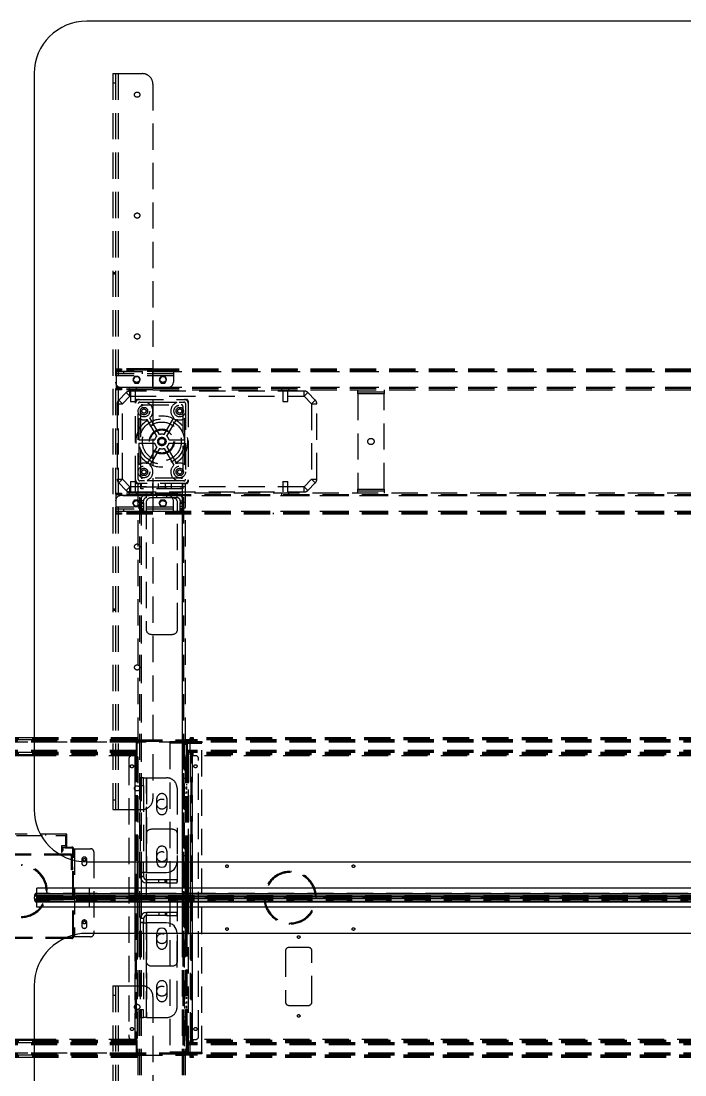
# Model space of a CAD drawing. Header units: millimetres. Extents: x -429 to 10261, y -321 to 5396.
# Drawn here: x 3637 to 4269, y 681 to 1683 of the extents above; entities that cross this region are included whole.
import ezdxf

# ---------------------------------------------------------------- set-up
doc = ezdxf.new("R2010")
doc.units = ezdxf.units.MM
doc.header["$LTSCALE"] = 100
doc.linetypes.add('HIDDEN', pattern=[0.375, 0.25, -0.125])

msp = doc.modelspace()

# ---------------------------------------------------------------- linework, layer by layer
at = {"color": 7, "linetype": 'Continuous', "lineweight": -3}
for p, q in [((5400, 1683.4), (3700, 1683.4)), ((3650, 1633.4), (3650, 933.4)), ((3650, 1001.4), (3625, 1001.4)), ((3650, 999.4), (3625, 999.4)), ((3650, 987.4), (3625, 987.4)), ((3650, 985.4), (3625, 985.4)), ((3650, 984.4), (3625, 984.4)), ((3700, 883.4), (5400, 883.4)), ((3746, 858.4), (3746, 883.4)), ((3748, 883.4), (3748, 858.4)), ((3749, 858.4), (3749, 883.4)), ((3751, 883.4), (3751, 883.2)), ((3754, 883.2), (3751, 883.2)), ((3751, 883.2), (3751, 873.2)), ((3754, 883.4), (3754, 883.2)), ((3754, 873.2), (3754, 883.2)), ((3757, 883.4), (3757, 873.4)), ((3766.75, 883.15), (3766.75, 883.4)), ((3776.25, 883.4), (3776.25, 883.15)), ((3791, 858.4), (3791, 883.4)), ((3794, 858.4), (3794, 883.4)), ((3794.5, 858.4), (3794.5, 883.4)), ((3795.7, 858.4), (3795.7, 883.4)), ((3796.9, 858.4), (3796.9, 883.4)), ((3798.5, 883.4), (3798.5, 858.4)), ((3800.5, 883.4), (3800.5, 858.4)), ((3751, 873.2), (3754, 873.2)), ((3751, 873.2), (3751, 869.4)), ((3757, 873.4), (3754, 873.4)), ((3754, 873.2), (3754, 869.4)), ((3757, 873.4), (3776, 873.4)), ((3754, 869.4), (3751, 869.4)), ((3752, 858.4), (3752, 866.09)), ((3757, 866.4), (3757, 863.4)), ((3776, 866.4), (3757, 866.4)), ((3776, 863.4), (3757, 863.4)), ((3776, 866.4), (3776, 863.4)), ((3786, 866.4), (3776, 866.4)), ((3776, 863.4), (3786, 863.4)), ((3786, 863.4), (3786, 866.4)), ((3651.07, 853.17), (3702.5, 853.17)), ((3651.5, 853.4), (3702.5, 853.4)), ((3702.5, 858.4), (3652.5, 858.4)), ((3652.5, 853.4), (3652.5, 858.4)), ((5397.5, 858.4), (3702.5, 858.4)), ((3702.5, 853.4), (3702.5, 858.4)), ((3702.5, 853.4), (3702.5, 853.17)), ((3702.5, 853.4), (4550, 853.4)), ((3702.5, 853.17), (3702.5, 845.64)), ((3702.5, 853.17), (4550, 853.17)), ((3651.07, 845.64), (3702.5, 845.64)), ((3651.5, 845.4), (3702.5, 845.4)), ((3652.5, 840.4), (3652.5, 845.4)), ((3702.5, 845.64), (4550, 845.64)), ((3702.5, 845.64), (3702.5, 845.4)), ((3702.5, 845.4), (4550, 845.4)), ((3702.5, 840.4), (3702.5, 845.4)), ((3702.5, 840.4), (3652.5, 840.4)), ((5397.5, 840.4), (3702.5, 840.4)), ((3746, 815.4), (3746, 840.4)), ((3748, 840.4), (3748, 815.4)), ((3749, 815.4), (3749, 840.4)), ((3752, 832.72), (3752, 840.4)), ((3757, 832.4), (3757, 835.4)), ((3776, 835.4), (3757, 835.4)), ((3776, 832.4), (3757, 832.4)), ((3776, 835.4), (3776, 832.4)), ((3786, 835.4), (3776, 835.4)), ((3776, 832.4), (3786, 832.4)), ((3786, 832.4), (3786, 835.4)), ((3791, 815.4), (3791, 840.4)), ((3794, 815.4), (3794, 840.4)), ((3794.5, 815.4), (3794.5, 840.4)), ((3795.7, 815.4), (3795.7, 840.4)), ((3796.9, 815.4), (3796.9, 840.4)), ((3798.5, 840.4), (3798.5, 815.4)), ((3800.5, 840.4), (3800.5, 815.4)), ((3754, 829.4), (3751, 829.4)), ((3751, 829.4), (3751, 825.6)), ((3754, 825.6), (3751, 825.6)), ((3751, 825.6), (3751, 815.61)), ((3754, 829.4), (3754, 825.6)), ((3754, 815.61), (3754, 825.6)), ((3754, 825.4), (3757, 825.4)), ((3776, 825.4), (3757, 825.4)), ((3757, 825.4), (3757, 815.4)), ((5400, 815.4), (3700, 815.4)), ((3751, 815.61), (3754, 815.61)), ((3751, 815.61), (3751, 815.4)), ((3754, 815.61), (3754, 815.4)), ((3766.75, 815.4), (3766.75, 815.65)), ((3776.25, 815.65), (3776.25, 815.4)), ((3650, 765.4), (3650, 65.4)), ((3650, 714.4), (3625, 714.4)), ((3650, 713.4), (3625, 713.4)), ((3650, 711.4), (3625, 711.4)), ((3650, 699.4), (3625, 699.4)), ((3650, 697.4), (3625, 697.4))]:
    msp.add_line(p, q, dxfattribs=at)
at = {"color": 7, "linetype": 'HIDDEN', "lineweight": -3}
for p, q in [((3725, 1633.4), (3725, 933.4)), ((3725, 1633.4), (3730, 1633.4)), ((3725, 1624.55), (3727.5, 1624.55)), ((3727.5, 1633.4), (3727.5, 933.4)), ((3730, 1633.4), (3730, 933.4)), ((3730, 1633.4), (3753, 1633.4)), ((3730, 1633.4), (3730, 933.4)), ((3763, 1623.4), (3763, 943.4)), ((3727.5, 1443.98), (3725, 1443.98)), ((3725, 1442.83), (3727.5, 1442.83)), ((3782.5, 1349.9), (3727.5, 1349.9)), ((3782.5, 1347.9), (3727.5, 1347.9)), ((3782.5, 1345.9), (3727.5, 1345.9)), ((3782.5, 1345.9), (3727.5, 1345.9)), ((3782.5, 1345.9), (3727.5, 1345.9)), ((3782.5, 1345.9), (3727.5, 1345.9)), ((3728, 1351.15), (3728, 1352.65)), ((3728, 1352.65), (3733, 1352.65)), ((3733, 1351.15), (3728, 1351.15)), ((3728, 1351.15), (3728, 1350.15)), ((3728, 1350.15), (5372, 1350.15)), ((3728, 1350.15), (5372, 1350.15)), ((3728, 1350.15), (3728, 1335.15)), ((3732.5, 1352.65), (3732.5, 1351.15)), ((3733, 1352.65), (3733, 1351.15)), ((3763, 1352.65), (3733, 1352.65)), ((3763, 1351.15), (3733, 1351.15)), ((3735, 1349.9), (3735, 1347.9)), ((3745.77, 1344.9), (3744.03, 1341.9)), ((3749.23, 1344.9), (3745.77, 1344.9)), ((3750.96, 1341.9), (3749.23, 1344.9)), ((3753, 1347.9), (3753, 1349.9)), ((3755.5, 1351.15), (3755.5, 1352.65)), ((3763, 1352.65), (5337, 1352.65)), ((3763, 1351.15), (5337, 1351.15)), ((3763, 1350.15), (5337, 1350.15)), ((3763, 1335.15), (3763, 1350.15)), ((3763, 1350.15), (5337, 1350.15)), ((3770.77, 1344.9), (3769.03, 1341.9)), ((3774.23, 1344.9), (3770.77, 1344.9)), ((3775.96, 1341.9), (3774.23, 1344.9)), ((3782.5, 1349.9), (3782.5, 1345.9)), ((3782.5, 1345.9), (3782.5, 1339.9)), ((3877.5, 1352.65), (3877.5, 1351.15)), ((3900.5, 1351.15), (3900.5, 1352.65)), ((3728, 1335.15), (5372, 1335.15)), ((3728, 1335.15), (5372, 1335.15)), ((3728, 1335.15), (3728, 1334.15)), ((3728, 1332.65), (3728, 1334.15)), ((3728, 1334.15), (3733, 1334.15)), ((3777.5, 1334.9), (3732.5, 1334.9)), ((3733, 1334.15), (3733, 1332.65)), ((3763, 1334.15), (3733, 1334.15)), ((3740.5, 1334.15), (3740.5, 1332.65)), ((3744.03, 1341.9), (3745.77, 1338.9)), ((3745.77, 1338.9), (3749.23, 1338.9)), ((3747.5, 1332.65), (3747.5, 1334.15)), ((3749.23, 1338.9), (3750.96, 1341.9)), ((3763, 1335.15), (5337, 1335.15)), ((3763, 1335.15), (5337, 1335.15)), ((3763, 1334.15), (5337, 1334.15)), ((3769.03, 1341.9), (3770.77, 1338.9)), ((3770.77, 1338.9), (3774.23, 1338.9)), ((3774.23, 1338.9), (3775.96, 1341.9)), ((3885.5, 1334.15), (3885.5, 1332.65)), ((3892.5, 1332.65), (3892.5, 1334.15)), ((3733, 1332.65), (3728, 1332.65)), ((3737.53, 1329.94), (3730.46, 1322.87)), ((3763, 1332.65), (3733, 1332.65)), ((3734, 1319.33), (3741.07, 1326.4)), ((3741.07, 1326.4), (3737.53, 1329.94)), ((3906.93, 1331.4), (3741.07, 1331.4)), ((3741.07, 1326.4), (3741.07, 1331.4)), ((3741.07, 1326.4), (3906.93, 1326.4)), ((3741.6, 1331.4), (3741.6, 1321.4)), ((3746.4, 1321.4), (3746.4, 1331.4)), ((3763, 1332.65), (4690, 1332.65)), ((3886.6, 1331.4), (3886.6, 1321.4)), ((3891.4, 1321.4), (3891.4, 1331.4)), ((3906.93, 1326.4), (3906.93, 1331.4)), ((3906.93, 1326.4), (3910.46, 1329.94)), ((3906.93, 1326.4), (3914, 1319.33)), ((3917.53, 1322.87), (3910.46, 1329.94)), ((3958, 1328.65), (3958, 1332.65)), ((3958, 1330.65), (3983, 1330.65)), ((3983, 1328.65), (3958, 1328.65)), ((3958, 1328.65), (3958, 1238.15)), ((3983, 1328.65), (3958, 1328.65)), ((3983, 1332.65), (3983, 1328.65)), ((3983, 1238.15), (3983, 1328.65)), ((3729, 1319.33), (3729, 1247.47)), ((3729, 1319.33), (3734, 1319.33)), ((3734, 1319.33), (3730.46, 1322.87)), ((3734, 1247.47), (3734, 1319.33)), ((3741.6, 1321.4), (3746.4, 1321.4)), ((3746.5, 1244.9), (3746.5, 1321.9)), ((3748, 1323.4), (3795, 1323.4)), ((3749, 1247.4), (3749, 1319.4)), ((3750.5, 1320.9), (3792.5, 1320.9)), ((3751.5, 1249.9), (3751.5, 1316.9)), ((3753, 1318.4), (3790, 1318.4)), ((3785.63, 1320.4), (3757.37, 1320.4)), ((3791.5, 1316.9), (3791.5, 1249.9)), ((3794, 1319.4), (3794, 1247.4)), ((3796.5, 1321.9), (3796.5, 1244.9)), ((3886.6, 1321.4), (3891.4, 1321.4)), ((3914, 1319.33), (3917.53, 1322.87)), ((3914, 1319.33), (3919, 1319.33)), ((3914, 1319.33), (3914, 1247.47)), ((3919, 1247.47), (3919, 1319.33)), ((3749.5, 1305.53), (3749.5, 1284.9)), ((3766.75, 1288.54), (3757.44, 1304.43)), ((3769.34, 1290.06), (3760.02, 1305.94)), ((3773.66, 1290.06), (3782.97, 1305.94)), ((3776.25, 1288.54), (3785.56, 1304.43)), ((3793.5, 1284.9), (3793.5, 1305.53)), ((3749.5, 1284.9), (3764.66, 1284.9)), ((3778.34, 1284.9), (3793.5, 1284.9)), ((3749.5, 1281.9), (3764.66, 1281.9)), ((3749.5, 1281.9), (3749.5, 1261.28)), ((3766.75, 1278.26), (3757.44, 1262.38)), ((3769.34, 1276.75), (3760.02, 1260.86)), ((3771.5, 1280.4), (3771.5, 1279.86)), ((3773.66, 1276.75), (3782.97, 1260.86)), ((3776.25, 1278.26), (3785.56, 1262.38)), ((3778.34, 1281.9), (3793.5, 1281.9)), ((3793.5, 1261.28), (3793.5, 1281.9)), ((3729, 1247.47), (3734, 1247.47)), ((3730.46, 1243.94), (3734, 1247.47)), ((3730.46, 1243.94), (3737.53, 1236.87)), ((3741.07, 1240.4), (3734, 1247.47)), ((3741.6, 1245.4), (3746.4, 1245.4)), ((3741.6, 1245.4), (3741.6, 1235.4)), ((3746.4, 1235.4), (3746.4, 1245.4)), ((3795, 1243.4), (3748, 1243.4)), ((3749, 883.4), (3749, 1243.4)), ((3792.5, 1245.9), (3750.5, 1245.9)), ((3750.6, 455.4), (3750.6, 1243.4)), ((3751.5, 1240.4), (3751.5, 1243.4)), ((3752, 455.4), (3752, 1243.4)), ((3752, 455.4), (3752, 1243.4)), ((3752, 455.4), (3752, 1243.4)), ((3752, 866.09), (3752, 1243.4)), ((3790, 1248.4), (3753, 1248.4)), ((3757.37, 1246.4), (3785.63, 1246.4)), ((3762.5, 1243.4), (3762.5, 1238.4)), ((3768.1, 1243.4), (3768.1, 1238.4)), ((3774.9, 1238.4), (3774.9, 1243.4)), ((3780.5, 1243.4), (3780.5, 1238.4)), ((3791, 455.4), (3791, 1243.4)), ((3791, 455.4), (3791, 1243.4)), ((3791, 455.4), (3791, 1243.4)), ((3791, 883.4), (3791, 1243.4)), ((3791.5, 1240.4), (3791.5, 1243.4)), ((3792.4, 455.4), (3792.4, 1243.4)), ((3794, 883.4), (3794, 1243.4)), ((3886.6, 1245.4), (3891.4, 1245.4)), ((3886.6, 1245.4), (3886.6, 1235.4)), ((3891.4, 1235.4), (3891.4, 1245.4)), ((3914, 1247.47), (3906.93, 1240.4)), ((3910.46, 1236.87), (3917.53, 1243.94)), ((3914, 1247.47), (3919, 1247.47)), ((3917.53, 1243.94), (3914, 1247.47)), ((3728, 1232.65), (3728, 1234.15)), ((3728, 1234.15), (3733, 1234.15)), ((3733, 1234.15), (3733, 1232.65)), ((3763, 1234.15), (3733, 1234.15)), ((3737.53, 1236.87), (3741.07, 1240.4)), ((3740.5, 1234.15), (3740.5, 1232.65)), ((3906.93, 1240.4), (3741.07, 1240.4)), ((3741.07, 1235.4), (3741.07, 1240.4)), ((3741.07, 1235.4), (3906.93, 1235.4)), ((3747.5, 1232.65), (3747.5, 1234.15)), ((3751.5, 1240.4), (3791.5, 1240.4)), ((3751.5, 1238.4), (3751.5, 1240.4)), ((3791.5, 1238.4), (3751.5, 1238.4)), ((4690, 1234.15), (3763, 1234.15)), ((3791.5, 1240.4), (3791.5, 1238.4)), ((3885.5, 1234.15), (3885.5, 1232.65)), ((3892.5, 1232.65), (3892.5, 1234.15)), ((3910.46, 1236.87), (3906.93, 1240.4)), ((3906.93, 1235.4), (3906.93, 1240.4)), ((3958, 1238.15), (3983, 1238.15)), ((3958, 1234.15), (3958, 1238.15)), ((3958, 1238.15), (3983, 1238.15)), ((3983, 1236.15), (3958, 1236.15)), ((3983, 1238.15), (3983, 1234.15)), ((3733, 1232.65), (3728, 1232.65)), ((3728, 1231.65), (3728, 1232.65)), ((5372, 1231.65), (3728, 1231.65)), ((5372, 1231.65), (3728, 1231.65)), ((3728, 1216.65), (3728, 1231.65)), ((3777.5, 1231.9), (3732.5, 1231.9)), ((3763, 1232.65), (3733, 1232.65)), ((3744.03, 1224.9), (3745.77, 1227.9)), ((3745.77, 1221.9), (3744.03, 1224.9)), ((3745.77, 1227.9), (3749.23, 1227.9)), ((3750.6, 1225.4), (3749, 1225.4)), ((3749.23, 1227.9), (3750.96, 1224.9)), ((3750.96, 1224.9), (3749.23, 1221.9)), ((3754, 1226.9), (3751, 1226.9)), ((3751, 1224.97), (3751, 1226.9)), ((3754, 1226.9), (3751, 1226.9)), ((3751, 1224.97), (3754, 1224.97)), ((3751, 1221.44), (3751, 1224.97)), ((3754, 1224.97), (3751, 1224.97)), ((3754, 1224.15), (3751, 1224.15)), ((3754, 1224.97), (3754, 1226.9)), ((3754, 1224.97), (3754, 1221.44)), ((3756.5, 1224.9), (3756.5, 1104.9)), ((3757, 1229.9), (3757, 1232.9)), ((3786, 1232.9), (3757, 1232.9)), ((3757, 1229.9), (3757, 1232.9)), ((3786, 1229.9), (3757, 1229.9)), ((5337, 1232.65), (3763, 1232.65)), ((5337, 1231.65), (3763, 1231.65)), ((3763, 1231.65), (3763, 1216.65)), ((5337, 1231.65), (3763, 1231.65)), ((3766.75, 1229.9), (3766.75, 1232.9)), ((3769.03, 1224.9), (3770.77, 1227.9)), ((3770.77, 1221.9), (3769.03, 1224.9)), ((3770.77, 1227.9), (3774.23, 1227.9)), ((3774.23, 1227.9), (3775.96, 1224.9)), ((3775.96, 1224.9), (3774.23, 1221.9)), ((3776.25, 1229.9), (3776.25, 1232.9)), ((3782.5, 1220.9), (3782.5, 1226.9)), ((3786, 1229.9), (3786, 1232.9)), ((3786, 1229.9), (3786, 1232.9)), ((3786.5, 1104.9), (3786.5, 1224.9)), ((3789, 1226.9), (3792, 1226.9)), ((3789, 1226.9), (3789, 1224.97)), ((3789, 1226.9), (3792, 1226.9)), ((3789, 1224.97), (3792, 1224.97)), ((3789, 1221.44), (3789, 1224.97)), ((3792, 1224.97), (3789, 1224.97)), ((3792, 1224.15), (3789, 1224.15)), ((3792, 1226.9), (3792, 1224.97)), ((3792, 1224.97), (3792, 1221.44)), ((3794, 1225.4), (3792.4, 1225.4)), ((3782.5, 1220.9), (3727.5, 1220.9)), ((3782.5, 1220.9), (3727.5, 1220.9)), ((3782.5, 1220.9), (3727.5, 1220.9)), ((3782.5, 1220.9), (3727.5, 1220.9)), ((3782.5, 1218.9), (3727.5, 1218.9)), ((3782.5, 1216.9), (3727.5, 1216.9)), ((5372, 1216.65), (3728, 1216.65)), ((5372, 1216.65), (3728, 1216.65)), ((3728, 1215.65), (3728, 1216.65)), ((3728, 1214.15), (3728, 1215.65)), ((3728, 1215.65), (3733, 1215.65)), ((3733, 1214.15), (3728, 1214.15)), ((3732.5, 1215.65), (3732.5, 1214.15)), ((3733, 1215.65), (3733, 1214.15)), ((3763, 1215.65), (3733, 1215.65)), ((3763, 1214.15), (3733, 1214.15)), ((3735, 1218.9), (3735, 1216.9)), ((3749.23, 1221.9), (3745.77, 1221.9)), ((3749, 1220.4), (3750.6, 1220.4)), ((3751, 1221.65), (3754, 1221.65)), ((3754, 1221.44), (3751, 1221.44)), ((3751, 1219.37), (3751, 1221.44)), ((3751, 1221.44), (3754, 1221.44)), ((3751, 1219.37), (3754, 1219.37)), ((3751, 1217.9), (3751, 1219.37)), ((3754, 1219.37), (3751, 1219.37)), ((3754, 1217.9), (3751, 1217.9)), ((3753, 1216.9), (3753, 1218.9)), ((3754, 1221.44), (3754, 1219.37)), ((3754, 1219.37), (3754, 1217.9)), ((3755.5, 1214.15), (3755.5, 1215.65)), ((5337, 1216.65), (3763, 1216.65)), ((5337, 1216.65), (3763, 1216.65)), ((5337, 1215.65), (3763, 1215.65)), ((5337, 1214.15), (3763, 1214.15)), ((3774.23, 1221.9), (3770.77, 1221.9)), ((3782.5, 1216.9), (3782.5, 1220.9)), ((3789, 1221.65), (3792, 1221.65)), ((3792, 1221.44), (3789, 1221.44)), ((3789, 1219.37), (3789, 1221.44)), ((3789, 1221.44), (3792, 1221.44)), ((3789, 1219.37), (3792, 1219.37)), ((3789, 1217.9), (3789, 1219.37)), ((3792, 1219.37), (3789, 1219.37)), ((3792, 1217.9), (3789, 1217.9)), ((3792, 1221.44), (3792, 1219.37)), ((3792, 1219.37), (3792, 1217.9)), ((3792.4, 1220.4), (3794, 1220.4)), ((3877.5, 1215.65), (3877.5, 1214.15)), ((3900.5, 1214.15), (3900.5, 1215.65)), ((3727.5, 1123.98), (3725, 1123.98)), ((3725, 1122.83), (3727.5, 1122.83)), ((3761.5, 1099.9), (3781.5, 1099.9)), ((3794, 997.4), (3481, 997.4)), ((3794, 997.4), (3481, 997.4)), ((3748, 1000.4), (3527, 1000.4)), ((3748, 999.4), (3527, 999.4)), ((3747, 999.4), (3528, 999.4)), ((3747, 998.4), (3528, 998.4)), ((3747, 997.4), (3528, 997.4)), ((3747, 997.4), (3528, 997.4)), ((3748, 1001.4), (3650, 1001.4)), ((3748, 999.4), (3650, 999.4)), ((3745, 1001.4), (3745, 1000.4)), ((3747, 997.4), (3747, 999.4)), ((3747, 999.4), (3794, 999.4)), ((3747, 998.4), (3794, 998.4)), ((3747, 997.4), (3747, 989.4)), ((3748, 999.4), (3748, 1001.4)), ((3748, 987.4), (3748, 999.4)), ((3779, 996.7), (3779, 997.9)), ((3779, 997.9), (3784, 997.9)), ((3784, 996.7), (3779, 996.7)), ((3779, 996.53), (3779, 702.28)), ((3791.6, 996.53), (3779, 996.53)), ((3784, 997.9), (3784, 996.7)), ((3791.6, 997.9), (3784, 997.9)), ((3791.6, 996.7), (3784, 996.7)), ((3791.6, 996.7), (3791.6, 997.9)), ((3791.6, 997.9), (3791.6, 996.7)), ((3791.6, 996.53), (3791.6, 702.28)), ((3791.6, 996.53), (3791.6, 702.28)), ((3792.8, 995.5), (3794, 995.5)), ((3792.8, 995.5), (3792.8, 703.3)), ((3792.8, 995.5), (3794, 995.5)), ((5305.5, 999.4), (3794.5, 999.4)), ((3794.5, 999.4), (3794.5, 997.4)), ((5305.5, 998.4), (3794.5, 998.4)), ((5305.5, 997.4), (3794.5, 997.4)), ((3794.5, 997.4), (3794.5, 989.4)), ((5305.5, 997.4), (3794.5, 997.4)), ((5305.5, 997.4), (3794.5, 997.4)), ((5305.5, 997.4), (3794.5, 997.4)), ((3795.7, 995.5), (3794.5, 995.5)), ((3795.7, 995.5), (3794.5, 995.5)), ((3795.7, 995.5), (3795.7, 985.4)), ((3796.9, 997.9), (3796.9, 996.7)), ((3804.5, 997.9), (3796.9, 997.9)), ((3796.9, 997.9), (3796.9, 996.7)), ((3796.9, 996.7), (3804.5, 996.7)), ((3796.9, 702.28), (3796.9, 996.53)), ((3796.9, 996.53), (3809.5, 996.53)), ((3796.9, 883.4), (3796.9, 996.53)), ((5301.5, 1001.4), (3798.5, 1001.4)), ((3798.5, 999.4), (3798.5, 1001.4)), ((5301.5, 1000.4), (3798.5, 1000.4)), ((5301.5, 999.4), (3798.5, 999.4)), ((3798.5, 987.4), (3798.5, 999.4)), ((5301.5, 999.4), (3798.5, 999.4)), ((3801.5, 1000.4), (3801.5, 1001.4)), ((3804.5, 996.7), (3804.5, 997.9)), ((3804.5, 997.9), (3809.5, 997.9)), ((3809.5, 996.7), (3804.5, 996.7)), ((3809.5, 997.9), (3809.5, 996.7)), ((3809.5, 702.28), (3809.5, 996.53)), ((3748, 987.4), (3527, 987.4)), ((3748, 986.4), (3527, 986.4)), ((3747, 989.4), (3528, 989.4)), ((3747, 989.4), (3528, 989.4)), ((3747, 988.4), (3528, 988.4)), ((3747, 987.4), (3528, 987.4)), ((3746, 984.4), (3529, 984.4)), ((3748, 987.4), (3650, 987.4)), ((3748, 985.4), (3650, 985.4)), ((3746, 984.4), (3650, 984.4)), ((3742, 988.4), (3742, 987.4)), ((3746, 984.4), (3743, 984.4)), ((3746, 986.4), (3746, 985.4)), ((3746, 984.4), (3746, 985.4)), ((3746, 984.4), (3748, 984.4)), ((3746, 714.4), (3746, 984.4)), ((3746, 984.4), (3746, 714.4)), ((3746, 984.4), (3746, 714.4)), ((3746, 883.4), (3746, 984.4)), ((3747, 987.4), (3747, 989.4)), ((3747, 984.4), (3747, 714.4)), ((3748, 985.4), (3748, 987.4)), ((3748, 984.4), (3748, 883.4)), ((5305.5, 989.4), (3794.5, 989.4)), ((3794.5, 989.4), (3794.5, 987.4)), ((5305.5, 989.4), (3794.5, 989.4)), ((5305.5, 988.4), (3794.5, 988.4)), ((3794.5, 987.4), (3794.5, 985.4)), ((5305.5, 987.4), (3794.5, 987.4)), ((3794.5, 985.4), (3795.7, 985.4)), ((3794.5, 980.4), (3794.5, 985.4)), ((3795.7, 985.4), (3795.7, 980.4)), ((3797.5, 987.4), (3797.5, 988.4)), ((5301.5, 987.4), (3798.5, 987.4)), ((3798.5, 985.4), (3798.5, 987.4)), ((5301.5, 987.4), (3798.5, 987.4)), ((5301.5, 986.4), (3798.5, 986.4)), ((5301.5, 985.4), (3798.5, 985.4)), ((3798.5, 984.4), (3798.5, 883.4)), ((3798.5, 984.4), (3800.5, 984.4)), ((3799.5, 714.4), (3799.5, 984.4)), ((3800.5, 985.4), (3800.5, 986.4)), ((3800.5, 985.4), (3800.5, 984.4)), ((5299.5, 984.4), (3800.5, 984.4)), ((5299.5, 984.4), (3800.5, 984.4)), ((3800.5, 984.4), (3800.5, 714.4)), ((3800.5, 984.4), (3800.5, 714.4)), ((3800.5, 714.4), (3800.5, 984.4)), ((3803.5, 984.4), (3800.5, 984.4)), ((3800.5, 984.4), (3800.5, 883.4)), ((3740, 981.4), (3740, 717.4)), ((3795.7, 980.4), (3794.5, 980.4)), ((3794.5, 883.4), (3794.5, 980.4)), ((3795.7, 883.4), (3795.7, 980.4)), ((3806.5, 717.4), (3806.5, 981.4)), ((3754, 963.4), (3751, 963.4)), ((3751, 963.4), (3751, 956.11)), ((3754, 956.11), (3754, 963.4)), ((3754, 963.4), (3757, 963.4)), ((3757, 873.4), (3757, 963.4)), ((3757, 963.4), (3776, 963.4)), ((3757, 963.4), (3757, 883.4)), ((3794, 962.7), (3792.4, 962.7)), ((3795.7, 962.9), (3794.5, 962.9)), ((3751, 956.11), (3754, 956.11)), ((3751, 956.11), (3751, 883.4)), ((3754, 956.11), (3754, 883.4)), ((3786, 953.4), (3786, 883.4)), ((3792.4, 953.1), (3794, 953.1)), ((3794, 954.15), (3792.8, 954.15)), ((3794, 953.15), (3792.8, 953.15)), ((3795.7, 959.15), (3794.5, 959.15)), ((3795.7, 959.15), (3794.5, 959.15)), ((3795.7, 956.65), (3794.5, 956.65)), ((3795.7, 956.65), (3794.5, 956.65)), ((3795.7, 954.4), (3794.5, 954.4)), ((3795.7, 953.4), (3794.5, 953.4)), ((3794.5, 952.9), (3795.7, 952.9)), ((3766.75, 933.15), (3766.75, 943.65)), ((3776.25, 943.65), (3776.25, 933.15)), ((3792.8, 949.9), (3794, 949.9)), ((3792.8, 948.9), (3794, 948.9)), ((3792.8, 945.65), (3794, 945.65)), ((3792.8, 944.66), (3794, 944.66)), ((3795.7, 949.9), (3794.5, 949.9)), ((3795.7, 948.9), (3794.5, 948.9)), ((3794.5, 945.4), (3795.7, 945.4)), ((3794.5, 944.41), (3795.7, 944.41)), ((3727.5, 942.25), (3725, 942.25)), ((3725, 933.4), (3730, 933.4)), ((3730, 933.4), (3753, 933.4)), ((3781.5, 914.4), (3761.5, 914.4)), ((3680.7, 909.85), (3594.3, 909.85)), ((3595.5, 908.65), (3679.5, 908.65)), ((3661, 908.65), (3661, 909.85)), ((3679.8, 908.35), (3679.8, 899.05)), ((3681, 898.55), (3681, 909.55)), ((3756.5, 909.4), (3756.5, 789.4)), ((3786.5, 789.4), (3786.5, 909.4)), ((3679.5, 898.75), (3675.9, 898.75)), ((3675.9, 898.75), (3675.9, 892.75)), ((3676.27, 892.65), (3677.1, 894.08)), ((3676.5, 896.75), (3676.5, 897.55)), ((3676.5, 897.55), (3677.4, 897.55)), ((3679.5, 896.75), (3676.5, 896.75)), ((3677.1, 895.91), (3677.1, 897.25)), ((3677.1, 894.08), (3677.51, 894.72)), ((3677.4, 897.55), (3680, 897.55)), ((3679.5, 897.55), (3679.5, 896.75)), ((3679.5, 897.55), (3685.9, 897.55)), ((3679.5, 896.75), (3679.5, 897.55)), ((3679.5, 896.75), (3685.9, 896.75)), ((3685.9, 896.75), (3685.9, 897.55)), ((3686.7, 812.15), (3686.7, 895.95)), ((3686.7, 895.95), (3688.3, 895.95)), ((3687.5, 812.15), (3687.5, 895.95)), ((3688.3, 895.95), (3688.3, 812.15)), ((3688.3, 895.95), (3703.7, 895.95)), ((3688.3, 895.95), (3688.3, 812.15)), ((3706.7, 892.95), (3706.7, 815.15)), ((3766.75, 883.4), (3766.75, 893.65)), ((3776.25, 893.65), (3776.25, 883.4)), ((3792.8, 899.4), (3794, 899.4)), ((3792.8, 898.4), (3794, 898.4)), ((3795.7, 899.4), (3794.5, 899.4)), ((3795.7, 898.4), (3794.5, 898.4)), ((3684.5, 890.75), (3590.5, 890.75)), ((3684.5, 889.75), (3590.5, 889.75)), ((3684.5, 889.75), (3684.5, 890.75)), ((3684.5, 890.75), (3684.5, 889.75)), ((3684.5, 889.75), (3684.5, 890.75)), ((3684.5, 890.75), (3684.5, 889.75)), ((3686.5, 888.75), (3685.5, 888.75)), ((3685.5, 878.75), (3685.5, 888.75)), ((3685.5, 888.75), (3686.5, 888.75)), ((3686.5, 888.75), (3685.5, 888.75)), ((3685.5, 888.75), (3686.5, 888.75)), ((3686.5, 878.75), (3686.5, 888.75)), ((3695.2, 885.45), (3695.2, 882.45)), ((3700.2, 882.45), (3700.2, 885.45)), ((3792.8, 889.4), (3794, 889.4)), ((3792.8, 889.4), (3794, 889.4)), ((3792.8, 889.4), (3794, 889.4)), ((3792.8, 889.4), (3794, 889.4)), ((3795.7, 889.4), (3794.5, 889.4)), ((3795.7, 889.4), (3794.5, 889.4)), ((3795.7, 889.4), (3794.5, 889.4)), ((3795.7, 889.4), (3794.5, 889.4)), ((3638, 880.55), (3638, 879.55)), ((3685.5, 878.75), (3686.5, 878.75)), ((3685.5, 875.75), (3685.5, 878.75)), ((3686.5, 878.75), (3685.5, 878.75)), ((3685.5, 878.75), (3686.5, 878.75)), ((3686.5, 878.75), (3685.5, 878.75)), ((3686.5, 875.75), (3685.5, 875.75)), ((3686.5, 878.75), (3686.5, 875.75)), ((3754, 873.4), (3751, 873.4)), ((3792.8, 874.9), (3794, 874.9)), ((3792.8, 873.9), (3794, 873.9)), ((3795.7, 874.9), (3794.5, 874.9)), ((3795.7, 873.9), (3794.5, 873.9)), ((3893.2, 873.4), (3893.2, 874.4)), ((3894.2, 873.4), (3894.2, 874.4)), ((3751, 869.4), (3754, 869.4)), ((3757, 866.4), (3757, 863.4)), ((3768.5, 863.4), (3768.5, 866.4)), ((3774.5, 863.4), (3774.5, 866.4)), ((3776, 863.4), (3776, 866.4)), ((3702.5, 853.17), (3651.07, 853.17)), ((3651.85, 850.32), (3652, 853.19)), ((3652, 853.19), (3702.5, 853.19)), ((3702.5, 853.19), (3652, 853.19)), ((3652.5, 851.4), (3652.5, 853.4)), ((3661.49, 856.05), (3662.49, 856.05)), ((3662.49, 855.05), (3661.49, 855.05)), ((3702.5, 851.4), (3702.5, 858.4)), ((3702.5, 853.19), (3702.5, 853.4)), ((3702.5, 853.19), (3702.5, 853.4)), ((3702.5, 853.4), (3702.5, 853.17)), ((3702.5, 851.4), (3702.5, 853.4)), ((3702.5, 853.19), (4550, 853.19)), ((3702.5, 850.32), (3702.5, 853.19)), ((5397.5, 853.19), (3702.5, 853.19)), ((3702.5, 850.85), (3702.5, 853.19)), ((3702.5, 853.17), (3702.5, 845.64)), ((5397.5, 853.17), (3702.5, 853.17)), ((3746, 840.4), (3746, 858.4)), ((3748, 858.4), (3748, 840.4)), ((3749, 840.4), (3749, 858.4)), ((3752, 840.4), (3752, 858.4)), ((3791, 840.4), (3791, 858.4)), ((3794, 854.2), (3792.4, 854.2)), ((3794, 840.4), (3794, 858.4)), ((3794.5, 840.4), (3794.5, 858.4)), ((3795.7, 854.4), (3794.5, 854.4)), ((3795.7, 840.4), (3795.7, 858.4)), ((3796.9, 840.4), (3796.9, 858.4)), ((3798.5, 858.4), (3798.5, 840.4)), ((3800.5, 858.4), (3800.5, 840.4)), ((3702.5, 845.64), (3651.07, 845.64)), ((3651.85, 850.32), (3702.5, 850.32)), ((3702.5, 850.32), (3651.85, 850.32)), ((3651.85, 848.49), (3702.5, 848.49)), ((3652, 845.61), (3651.85, 848.49)), ((3702.5, 848.49), (3651.85, 848.49)), ((3652, 845.61), (3702.5, 845.61)), ((3702.5, 845.61), (3652, 845.61)), ((3652.15, 850), (3702.5, 850)), ((3652.15, 848.8), (3702.5, 848.8)), ((3652.5, 851.4), (3702.5, 851.4)), ((3652.5, 845.4), (3652.5, 847.4)), ((3652.5, 847.4), (3702.5, 847.4)), ((3657.82, 850.65), (3702.5, 850.65)), ((3702.5, 850.65), (3657.82, 850.65)), ((3657.82, 848.15), (3702.5, 848.15)), ((3702.5, 848.15), (3657.82, 848.15)), ((3658.09, 850.84), (3702.5, 850.84)), ((3658.11, 847.97), (3702.5, 847.97)), ((3660.02, 848.83), (3702.5, 848.83)), ((3660.05, 849.97), (3702.5, 849.97)), ((3660.12, 849.95), (3702.5, 849.95)), ((3660.32, 850.65), (3702.5, 850.65)), ((3702.5, 850.65), (3660.32, 850.65)), ((3660.32, 850.15), (3702.5, 850.15)), ((3702.5, 850.15), (3660.32, 850.15)), ((3660.32, 848.65), (3702.5, 848.65)), ((3702.5, 848.65), (3660.32, 848.65)), ((3660.32, 848.15), (3702.5, 848.15)), ((3702.5, 848.15), (3660.32, 848.15)), ((3660.59, 850.84), (3702.5, 850.84)), ((3660.61, 847.97), (3702.5, 847.97)), ((3662.53, 848.83), (3702.5, 848.83)), ((3662.55, 849.97), (3702.5, 849.97)), ((3662.62, 849.95), (3702.5, 849.95)), ((3702.5, 848.85), (3662.62, 848.85)), ((3662.82, 850.65), (3702.5, 850.65)), ((3702.5, 850.65), (3662.82, 850.65)), ((3662.82, 850.15), (3702.5, 850.15)), ((3702.5, 850.15), (3662.82, 850.15)), ((3662.82, 848.65), (3702.5, 848.65)), ((3702.5, 848.65), (3662.82, 848.65)), ((3662.82, 848.15), (3702.5, 848.15)), ((3702.5, 848.15), (3662.82, 848.15)), ((3663.07, 850.85), (3702.5, 850.85)), ((3663.09, 847.96), (3702.5, 847.96)), ((3664.58, 850.37), (3702.5, 850.37)), ((3664.58, 848.44), (3702.5, 848.44)), ((3702.5, 851.4), (4550, 851.4)), ((3702.5, 850.85), (3702.5, 851.4)), ((3702.5, 850.85), (3702.5, 851.4)), ((3702.5, 850.84), (3702.5, 850.85)), ((3702.5, 850.85), (3702.5, 850.85)), ((3702.5, 850.85), (4550, 850.85)), ((4550, 850.85), (3702.5, 850.85)), ((4550, 850.85), (3702.5, 850.85)), ((4550, 850.85), (3702.5, 850.85)), ((3702.5, 850.85), (3702.5, 850.65)), ((3702.5, 850.85), (3702.5, 850.85)), ((3702.5, 850.84), (4550, 850.84)), ((3702.5, 849.97), (3702.5, 850.84)), ((3702.5, 850.84), (4550, 850.84)), ((3702.5, 849.97), (3702.5, 850.84)), ((3702.5, 849.97), (3702.5, 850.84)), ((3702.5, 850.84), (3702.5, 850.65)), ((3702.5, 849.97), (3702.5, 850.84)), ((3702.5, 850.84), (3702.5, 850.65)), ((3702.5, 850.37), (3702.5, 850.84)), ((3702.5, 850.32), (3702.5, 850.84)), ((3702.5, 850.84), (3702.5, 850.65)), ((3702.5, 850.84), (3702.5, 850.65)), ((3702.5, 849.97), (3702.5, 850.84)), ((3702.5, 850.37), (3702.5, 850.84)), ((3702.5, 850.84), (3702.5, 850.65)), ((3702.5, 849.97), (3702.5, 850.84)), ((3702.5, 850.65), (4550, 850.65)), ((3702.5, 850.65), (3702.5, 850)), ((3702.5, 850.65), (4550, 850.65)), ((3702.5, 850.65), (3702.5, 850.15)), ((3702.5, 850.65), (4550, 850.65)), ((3702.5, 850.65), (3702.5, 850.15)), ((3702.5, 850.65), (3702.5, 850.15)), ((3702.5, 850.65), (3702.5, 850)), ((3702.5, 850.65), (3702.5, 850.15)), ((5397.5, 850.65), (3702.5, 850.65)), ((5397.5, 850.65), (3702.5, 850.65)), ((5397.5, 850.65), (3702.5, 850.65)), ((3702.5, 850.37), (4550, 850.37)), ((3702.5, 848.85), (3702.5, 850.37)), ((3702.5, 848.85), (3702.5, 850.37)), ((3702.5, 850.32), (4550, 850.32)), ((3702.5, 850), (3702.5, 850.32)), ((3702.5, 850), (3702.5, 850.32)), ((5397.5, 850.32), (3702.5, 850.32)), ((3702.5, 850.15), (4550, 850.15)), ((3702.5, 850.15), (4550, 850.15)), ((5397.5, 850.15), (3702.5, 850.15)), ((5397.5, 850.15), (3702.5, 850.15)), ((3702.5, 850.15), (3702.5, 849.97)), ((3702.5, 850.15), (3702.5, 849.97)), ((3702.5, 850.15), (3702.5, 849.97)), ((3702.5, 850.15), (3702.5, 849.97)), ((3702.5, 850), (4550, 850)), ((3702.5, 849.95), (3702.5, 849.97)), ((3702.5, 849.97), (4550, 849.97)), ((3702.5, 849.97), (3702.5, 849.97)), ((3702.5, 849.97), (4550, 849.97)), ((3702.5, 849.95), (4550, 849.95)), ((3702.5, 849.95), (4550, 849.95)), ((3702.5, 848.85), (3702.5, 849.95)), ((3702.5, 848.85), (3702.5, 849.95)), ((3702.5, 848.83), (3702.5, 848.85)), ((4550, 848.85), (3702.5, 848.85)), ((4550, 848.85), (3702.5, 848.85)), ((3702.5, 847.97), (3702.5, 848.83)), ((3702.5, 848.83), (4550, 848.83)), ((3702.5, 848.83), (4550, 848.83)), ((3702.5, 847.97), (3702.5, 848.83)), ((3702.5, 847.4), (3702.5, 848.83)), ((3702.5, 847.4), (3702.5, 848.83)), ((3702.5, 848.83), (3702.5, 848.65)), ((3702.5, 847.97), (3702.5, 848.83)), ((3702.5, 848.83), (3702.5, 848.65)), ((3702.5, 848.44), (3702.5, 848.83)), ((3702.5, 848.83), (3702.5, 848.65)), ((3702.5, 847.97), (3702.5, 848.83)), ((3702.5, 848.44), (3702.5, 848.83)), ((3702.5, 848.83), (3702.5, 848.65)), ((3702.5, 848.49), (3702.5, 848.8)), ((3702.5, 848.8), (4550, 848.8)), ((3702.5, 848.8), (3702.5, 848.15)), ((3702.5, 848.49), (3702.5, 848.8)), ((3702.5, 848.8), (3702.5, 848.15)), ((3702.5, 848.65), (4550, 848.65)), ((3702.5, 848.65), (3702.5, 848.15)), ((3702.5, 848.65), (4550, 848.65)), ((3702.5, 848.65), (3702.5, 848.15)), ((3702.5, 848.65), (3702.5, 848.15)), ((3702.5, 848.65), (3702.5, 848.15)), ((5397.5, 848.65), (3702.5, 848.65)), ((5397.5, 848.65), (3702.5, 848.65)), ((3702.5, 848.49), (4550, 848.49)), ((3702.5, 845.61), (3702.5, 848.49)), ((5397.5, 848.49), (3702.5, 848.49)), ((3702.5, 847.97), (3702.5, 848.49)), ((3702.5, 847.96), (3702.5, 848.44)), ((3702.5, 848.44), (4550, 848.44)), ((3702.5, 847.96), (3702.5, 848.44)), ((3702.5, 848.15), (3702.5, 847.95)), ((3702.5, 848.15), (4550, 848.15)), ((3702.5, 848.15), (3702.5, 847.95)), ((3702.5, 848.15), (4550, 848.15)), ((3702.5, 848.15), (3702.5, 847.95)), ((3702.5, 848.15), (4550, 848.15)), ((5397.5, 848.15), (3702.5, 848.15)), ((5397.5, 848.15), (3702.5, 848.15)), ((5397.5, 848.15), (3702.5, 848.15)), ((3702.5, 848.15), (3702.5, 847.97)), ((3702.5, 848.15), (3702.5, 847.97)), ((3702.5, 848.15), (3702.5, 847.96)), ((3702.5, 847.97), (4550, 847.97)), ((3702.5, 847.97), (4550, 847.97)), ((3702.5, 847.96), (3702.5, 847.97)), ((3702.5, 847.96), (4550, 847.96)), ((3702.5, 847.95), (3702.5, 847.96)), ((3702.5, 847.95), (3702.5, 847.95)), ((3702.5, 847.95), (4550, 847.95)), ((3702.5, 847.95), (4550, 847.95)), ((3702.5, 847.95), (4550, 847.95)), ((3702.5, 845.61), (3702.5, 847.95)), ((3702.5, 847.4), (4550, 847.4)), ((3702.5, 840.4), (3702.5, 847.4)), ((3702.5, 845.4), (3702.5, 847.4)), ((3702.5, 845.64), (3702.5, 845.4)), ((5397.5, 845.64), (3702.5, 845.64)), ((3702.5, 845.61), (4550, 845.61)), ((3702.5, 845.4), (3702.5, 845.61)), ((3702.5, 845.4), (3702.5, 845.61)), ((5397.5, 845.61), (3702.5, 845.61)), ((3792.4, 844.6), (3794, 844.6)), ((3795.7, 850.65), (3794.5, 850.65)), ((3795.7, 850.65), (3794.5, 850.65)), ((3795.7, 848.15), (3794.5, 848.15)), ((3795.7, 848.15), (3794.5, 848.15)), ((3794.5, 844.4), (3795.7, 844.4)), ((3869.7, 849.9), (3868.7, 849.9)), ((3869.7, 848.9), (3868.7, 848.9)), ((3918.69, 849.9), (3917.69, 849.9)), ((3918.69, 848.9), (3917.69, 848.9)), ((3752, 455.4), (3752, 832.72)), ((3757, 835.4), (3757, 832.4)), ((3768.5, 835.4), (3768.5, 832.4)), ((3774.5, 835.4), (3774.5, 832.4)), ((3776, 832.4), (3776, 835.4)), ((3638, 831.56), (3638, 830.56)), ((3695.2, 825.65), (3695.2, 822.65)), ((3700.2, 822.65), (3700.2, 825.65)), ((3754, 829.4), (3751, 829.4)), ((3754, 825.4), (3751, 825.4)), ((3757, 735.4), (3757, 825.4)), ((3792.8, 824.9), (3794, 824.9)), ((3792.8, 823.9), (3794, 823.9)), ((3795.7, 824.9), (3794.5, 824.9)), ((3795.7, 823.9), (3794.5, 823.9)), ((3893.2, 824.41), (3893.2, 825.41)), ((3894.2, 824.41), (3894.2, 825.41)), ((3746, 714.4), (3746, 815.4)), ((3748, 815.4), (3748, 714.4)), ((3749, 455.4), (3749, 815.4)), ((3751, 815.4), (3751, 742.7)), ((3754, 815.4), (3754, 742.7)), ((3757, 815.4), (3757, 735.4)), ((3766.75, 805.15), (3766.75, 815.4)), ((3776.25, 815.4), (3776.25, 805.15)), ((3786, 745.4), (3786, 815.4)), ((3791, 455.4), (3791, 815.4)), ((3794, 455.4), (3794, 815.4)), ((3794.5, 718.4), (3794.5, 815.4)), ((3795.7, 718.4), (3795.7, 815.4)), ((3796.9, 702.28), (3796.9, 815.4)), ((3798.5, 815.4), (3798.5, 714.4)), ((3800.5, 815.4), (3800.5, 714.4)), ((3685.9, 811.35), (3589.1, 811.35)), ((3685.9, 810.55), (3589.1, 810.55)), ((3685.9, 810.55), (3685.9, 811.35)), ((3688.3, 812.15), (3686.7, 812.15)), ((3703.7, 812.15), (3688.3, 812.15)), ((3792.8, 809.4), (3794, 809.4)), ((3792.8, 809.4), (3794, 809.4)), ((3792.8, 809.4), (3794, 809.4)), ((3792.8, 809.4), (3794, 809.4)), ((3795.7, 809.4), (3794.5, 809.4)), ((3795.7, 809.4), (3794.5, 809.4)), ((3795.7, 809.4), (3794.5, 809.4)), ((3795.7, 809.4), (3794.5, 809.4)), ((3792.8, 800.4), (3794, 800.4)), ((3792.8, 799.4), (3794, 799.4)), ((3795.7, 800.4), (3794.5, 800.4)), ((3795.7, 799.4), (3794.5, 799.4)), ((3889.25, 798.9), (3889.25, 749.9)), ((3911.25, 801.9), (3892.25, 801.9)), ((3914.25, 749.9), (3914.25, 798.9)), ((3761.5, 784.4), (3781.5, 784.4)), ((3725, 765.4), (3725, 65.4)), ((3725, 765.4), (3730, 765.4)), ((3727.5, 765.4), (3727.5, 65.4)), ((3730, 765.4), (3730, 65.4)), ((3730, 765.4), (3753, 765.4)), ((3730, 765.4), (3730, 65.4)), ((3766.75, 755.15), (3766.75, 765.65)), ((3776.25, 765.65), (3776.25, 755.15)), ((3725, 756.55), (3727.5, 756.55)), ((3763, 755.4), (3763, 75.4)), ((3794, 754.15), (3792.8, 754.15)), ((3794, 753.15), (3792.8, 753.15)), ((3795.7, 754.4), (3794.5, 754.4)), ((3795.7, 753.4), (3794.5, 753.4)), ((3754, 742.7), (3751, 742.7)), ((3751, 742.7), (3751, 735.4)), ((3754, 735.4), (3754, 742.7)), ((3794, 745.7), (3792.4, 745.7)), ((3792.8, 749.9), (3794, 749.9)), ((3792.8, 748.9), (3794, 748.9)), ((3792.8, 745.65), (3794, 745.65)), ((3792.8, 744.66), (3794, 744.66)), ((3795.7, 749.9), (3794.5, 749.9)), ((3795.7, 748.9), (3794.5, 748.9)), ((3795.7, 745.9), (3794.5, 745.9)), ((3794.5, 745.4), (3795.7, 745.4)), ((3794.5, 744.41), (3795.7, 744.41)), ((3795.7, 742.15), (3794.5, 742.15)), ((3795.7, 742.15), (3794.5, 742.15)), ((3892.25, 746.9), (3911.25, 746.9)), ((3751, 735.4), (3754, 735.4)), ((3757, 735.4), (3754, 735.4)), ((3757, 735.4), (3776, 735.4)), ((3792.4, 736.1), (3794, 736.1)), ((3795.7, 739.65), (3794.5, 739.65)), ((3795.7, 739.65), (3794.5, 739.65)), ((3794.5, 735.9), (3795.7, 735.9)), ((3748, 712.4), (3527, 712.4)), ((3746, 714.4), (3529, 714.4)), ((3746, 714.4), (3650, 714.4)), ((3748, 713.4), (3650, 713.4)), ((3743, 714.4), (3746, 714.4)), ((3746, 713.4), (3746, 714.4)), ((3748, 714.4), (3746, 714.4)), ((3746, 713.4), (3746, 712.4)), ((3748, 711.4), (3748, 713.4)), ((3794.5, 718.4), (3795.7, 718.4)), ((3794.5, 713.4), (3794.5, 718.4)), ((3795.7, 713.4), (3794.5, 713.4)), ((3794.5, 713.4), (3794.5, 711.4)), ((3795.7, 718.4), (3795.7, 713.4)), ((3795.7, 713.4), (3795.7, 703.3)), ((3800.5, 714.4), (3798.5, 714.4)), ((5301.5, 713.4), (3798.5, 713.4)), ((3798.5, 711.4), (3798.5, 713.4)), ((5301.5, 712.4), (3798.5, 712.4)), ((3800.5, 714.4), (3800.5, 713.4)), ((5299.5, 714.4), (3800.5, 714.4)), ((5299.5, 714.4), (3800.5, 714.4)), ((3800.5, 714.4), (3803.5, 714.4)), ((3800.5, 712.4), (3800.5, 713.4)), ((3748, 711.4), (3527, 711.4)), ((3747, 711.4), (3528, 711.4)), ((3747, 710.4), (3528, 710.4)), ((3747, 709.4), (3528, 709.4)), ((3747, 709.4), (3528, 709.4)), ((3748, 711.4), (3650, 711.4)), ((3742, 711.4), (3742, 710.4)), ((3747, 709.4), (3747, 711.4)), ((3747, 709.4), (3747, 701.4)), ((3748, 699.4), (3748, 711.4)), ((3791.6, 702.28), (3779, 702.28)), ((3779, 700.9), (3779, 702.1)), ((3779, 702.1), (3784, 702.1)), ((3784, 702.1), (3784, 700.9)), ((3784, 702.1), (3791.6, 702.1)), ((3791.6, 702.1), (3791.6, 700.9)), ((3791.6, 700.9), (3791.6, 702.1)), ((3792.8, 703.3), (3794, 703.3)), ((3792.8, 703.3), (3794, 703.3)), ((5305.5, 711.4), (3794.5, 711.4)), ((3794.5, 711.4), (3794.5, 709.4)), ((5305.5, 710.4), (3794.5, 710.4)), ((5305.5, 709.4), (3794.5, 709.4)), ((3794.5, 709.4), (3794.5, 701.4)), ((5305.5, 709.4), (3794.5, 709.4)), ((3794.5, 703.3), (3795.7, 703.3)), ((3795.7, 703.3), (3794.5, 703.3)), ((3796.9, 702.28), (3809.5, 702.28)), ((3796.9, 702.1), (3796.9, 700.9)), ((3804.5, 702.1), (3796.9, 702.1)), ((3796.9, 700.9), (3796.9, 702.1)), ((3797.5, 710.4), (3797.5, 711.4)), ((5301.5, 711.4), (3798.5, 711.4)), ((3798.5, 699.4), (3798.5, 711.4)), ((5301.5, 711.4), (3798.5, 711.4)), ((3804.5, 700.9), (3804.5, 702.1)), ((3804.5, 702.1), (3809.5, 702.1)), ((3809.5, 702.1), (3809.5, 700.9)), ((3794, 701.4), (3481, 701.4)), ((3794, 701.4), (3481, 701.4)), ((3748, 699.4), (3527, 699.4)), ((3748, 698.4), (3527, 698.4)), ((3747, 701.4), (3528, 701.4)), ((3747, 701.4), (3528, 701.4)), ((3747, 700.4), (3528, 700.4)), ((3747, 699.4), (3528, 699.4)), ((3748, 699.4), (3650, 699.4)), ((3748, 697.4), (3650, 697.4)), ((3745, 698.4), (3745, 697.4)), ((3747, 699.4), (3747, 701.4)), ((3794, 700.4), (3747, 700.4)), ((3747, 699.4), (3794, 699.4)), ((3748, 697.4), (3748, 699.4)), ((3784, 700.9), (3779, 700.9)), ((3784, 700.9), (3791.6, 700.9)), ((5305.5, 701.4), (3794.5, 701.4)), ((3794.5, 701.4), (3794.5, 699.4)), ((5305.5, 701.4), (3794.5, 701.4)), ((5305.5, 701.4), (3794.5, 701.4)), ((5305.5, 701.4), (3794.5, 701.4)), ((5305.5, 700.4), (3794.5, 700.4)), ((5305.5, 699.4), (3794.5, 699.4)), ((3804.5, 700.9), (3796.9, 700.9)), ((5301.5, 699.4), (3798.5, 699.4)), ((3798.5, 697.4), (3798.5, 699.4)), ((5301.5, 699.4), (3798.5, 699.4)), ((5301.5, 698.4), (3798.5, 698.4)), ((5301.5, 697.4), (3798.5, 697.4)), ((3801.5, 697.4), (3801.5, 698.4)), ((3809.5, 700.9), (3804.5, 700.9))]:
    msp.add_line(p, q, dxfattribs=at)
at = {"color": 7, "linetype": 'HIDDEN', "lineweight": -3, "flags": 128}
msp.add_lwpolyline([(3771.5, 1279.86), (3770.14, 1280.13), (3768.99, 1280.9), (3768.23, 1282.05), (3767.96, 1283.4), (3768.23, 1284.76), (3768.99, 1285.91), (3770.14, 1286.67), (3771.5, 1286.94), (3772.85, 1286.67), (3774, 1285.91), (3774.77, 1284.76), (3775.04, 1283.4), (3774.77, 1282.05), (3774, 1280.9), (3772.85, 1280.13), (3771.5, 1279.86), (3771.5, 1279.86)], dxfattribs=at)
msp.add_lwpolyline([(3771.5, 1279.86), (3770.14, 1280.13), (3768.99, 1280.9), (3768.23, 1282.05), (3767.96, 1283.4), (3768.23, 1284.76), (3768.99, 1285.91), (3770.14, 1286.67), (3771.5, 1286.94), (3772.85, 1286.67), (3774, 1285.91), (3774.77, 1284.76), (3775.04, 1283.4), (3774.77, 1282.05), (3774, 1280.9), (3772.85, 1280.13), (3771.5, 1279.86), (3771.5, 1279.86)], dxfattribs=at)
at = {"color": 7, "linetype": 'HIDDEN', "lineweight": -3}
for centre, radius in [((3748, 1613.4), 2.5), ((3748, 1498.4), 2.5), ((3748, 1383.4), 2.5), ((3747.5, 1342.65), 3), ((3772.5, 1342.65), 3), ((3754.5, 1312.4), 5.5), ((3754.5, 1312.4), 3.5), ((3754.5, 1312.4), 2), ((3788.5, 1312.4), 5.5), ((3788.5, 1312.4), 3.5), ((3788.5, 1312.4), 2), ((3771.5, 1283.4), 24.5), ((3771.5, 1283.4), 21.5), ((3771.5, 1283.4), 18.5), ((3771.5, 1283.4), 11.9), ((3771.5, 1283.4), 11), ((3771.5, 1283.4), 4), ((3771.5, 1283.4), 3), ((3970.5, 1283.4), 3), ((3754.5, 1254.4), 5.5), ((3754.5, 1254.4), 3.5), ((3754.5, 1254.4), 2), ((3788.5, 1254.4), 5.5), ((3788.5, 1254.4), 3.5), ((3788.5, 1254.4), 2), ((3747.5, 1224.15), 3), ((3772.5, 1224.15), 3), ((3748, 1183.4), 2.5), ((3748, 1068.4), 2.5), ((3743, 974.4), 1.5), ((3803.5, 974.4), 1.5), ((3748, 953.4), 2.5), ((3771.5, 938.4), 4.8), ((3771.5, 888.4), 4.8), ((3697.7, 885.45), 1.25), ((3833.5, 879.3), 1.25), ((3953.9, 879.3), 1.25), ((3697.7, 825.65), 1.25), ((3771.5, 810.4), 4.8), ((3833.5, 819.5), 1.25), ((3901.75, 811.9), 1.25), ((3953.9, 819.5), 1.25), ((3771.5, 760.4), 4.8), ((3748, 745.4), 2.5), ((3901.75, 736.9), 1.25), ((3743, 724.4), 1.5), ((3803.5, 724.4), 1.5)]:
    msp.add_circle(centre, radius, dxfattribs=at)
at = {"color": 7, "linetype": 'Continuous', "lineweight": -3}
for centre, radius, start, end in [((3700, 1633.4), 50, 90, 180), ((3700, 933.4), 50, 180, 270), ((3771.5, 883.15), 4.75, 180, 0), ((3776, 883.4), 10, 270, 0), ((3757, 869.4), 6, 180, 270), ((3757, 869.4), 3, 180, 270), ((3657.12, 849.4), 7.12, 148.10921, 211.89079), ((3651.5, 852.9), 0.5, 90, 148.10921), ((3651.5, 845.9), 0.5, 211.89079, 270), ((3757, 829.4), 6, 90, 180), ((3757, 829.4), 3, 90, 180), ((3776, 815.4), 10, 0, 90), ((3700, 765.4), 50, 90, 180), ((3771.5, 815.65), 4.75, 0, 180)]:
    msp.add_arc(centre, radius, start, end, dxfattribs=at)
at = {"color": 7, "linetype": 'HIDDEN', "lineweight": -3}
for centre, radius, start, end in [((3753, 1623.4), 10, 0, 90), ((3732.5, 1339.9), 5, 180, 270), ((3777.5, 1339.9), 5, 270, 0), ((3741.07, 1326.4), 5, 90, 135), ((3906.93, 1326.4), 5, 45, 90), ((3734, 1319.33), 5, 135, 180), ((3748, 1321.9), 1.5, 90, 180), ((3750, 1319.9), 3.5, 90, 180), ((3750.5, 1319.4), 1.5, 90, 180), ((3753, 1316.9), 1.5, 90, 180), ((3754.5, 1312.4), 8.5, 310.54337, 70.25008), ((3788.5, 1312.4), 8.5, 109.74992, 229.45663), ((3790, 1316.9), 1.5, 0, 90), ((3792.5, 1319.4), 1.5, 0, 90), ((3793, 1319.9), 3.5, 0, 90), ((3795, 1321.9), 1.5, 0, 90), ((3914, 1319.33), 5, 0, 45), ((3754.5, 1312.4), 8.5, 233.96812, 290.21488), ((3788.5, 1312.4), 8.5, 249.78512, 306.03188), ((3771.5, 1283.4), 7, 132.75275, 167.62637), ((3771.5, 1283.4), 7, 71.9945, 108.0055), ((3771.5, 1283.4), 7, 12.37363, 47.24725), ((3771.5, 1283.4), 7, 192.37363, 227.24725), ((3771.5, 1283.4), 7, 251.9945, 288.0055), ((3771.5, 1283.4), 7, 312.75275, 347.62637), ((3754.5, 1254.4), 8.5, 69.78512, 126.03188), ((3754.5, 1254.4), 8.5, 289.74992, 49.45663), ((3788.5, 1254.4), 8.5, 130.54337, 250.25008), ((3788.5, 1254.4), 8.5, 53.96812, 110.21488), ((3734, 1247.47), 5, 180, 225), ((3750, 1246.9), 3.5, 180, 270), ((3748, 1244.9), 1.5, 180, 270), ((3750.5, 1247.4), 1.5, 180, 270), ((3753, 1249.9), 1.5, 180, 270), ((3790, 1249.9), 1.5, 270, 0), ((3792.5, 1247.4), 1.5, 270, 0), ((3793, 1246.9), 3.5, 270, 0), ((3795, 1244.9), 1.5, 270, 0), ((3914, 1247.47), 5, 315, 0), ((3741.07, 1240.4), 5, 225, 270), ((3906.93, 1240.4), 5, 270, 315), ((3732.5, 1226.9), 5, 90, 180), ((3757, 1226.9), 6, 90, 180), ((3757, 1226.9), 3, 90, 180), ((3761.5, 1224.9), 5, 90, 180), ((3777.5, 1226.9), 5, 0, 90), ((3781.5, 1224.9), 5, 0, 90), ((3786, 1226.9), 6, 0, 90), ((3786, 1226.9), 3, 0, 90), ((3761.5, 1104.9), 5, 180, 270), ((3781.5, 1104.9), 5, 270, 0), ((3791.6, 995.5), 2.4, 0, 90), ((3791.6, 995.5), 1.2, 0, 90), ((3796.9, 995.5), 2.4, 90, 180), ((3796.9, 995.5), 1.2, 90, 180), ((3743, 981.4), 3, 90, 180), ((3803.5, 981.4), 3, 0, 90), ((3776, 953.4), 10, 0, 90), ((3753, 943.4), 10, 270, 0), ((3771.5, 943.65), 4.75, 0, 180), ((3771.5, 933.15), 4.75, 180, 0), ((3761.5, 909.4), 5, 90, 180), ((3781.5, 909.4), 5, 0, 90), ((3679.5, 908.35), 0.3, 0, 90), ((3680.7, 909.55), 0.3, 0, 90), ((3676.1, 892.75), 0.2, 180, 330), ((3677.4, 897.25), 0.3, 90, 180), ((3676.84, 895.15), 0.8, 327.12521, 71.03443), ((3679.5, 899.05), 0.3, 270, 0), ((3680, 898.55), 1, 270, 0), ((3685.9, 895.95), 1.6, 0, 90), ((3685.9, 895.95), 0.8, 0, 90), ((3703.7, 892.95), 3, 0, 90), ((3771.5, 893.65), 4.75, 0, 180), ((3684.5, 888.75), 2, 0, 90), ((3684.5, 888.75), 1, 0, 90), ((3697.7, 885.45), 2.5, 0, 180), ((3697.7, 882.45), 2.5, 180, 0), ((3637.5, 855.55), 25, 1.14599, 88.85401), ((3637.5, 855.55), 24, 1.19375, 88.80625), ((3893.7, 849.4), 25, 91.14599, 178.85401), ((3893.7, 849.4), 24, 91.19375, 178.80625), ((3893.7, 849.4), 25, 1.14599, 88.85401), ((3893.7, 849.4), 24, 1.19375, 88.80625), ((3637.5, 855.55), 24, 271.19375, 358.80625), ((3637.5, 855.55), 25, 271.14599, 358.85401), ((3651.8, 853.2), 0.2, 357, 90), ((3651.8, 845.6), 0.2, 270, 3), ((3652.15, 850.3), 0.3, 177, 270), ((3652.15, 848.5), 0.3, 90, 183), ((3893.7, 849.4), 25, 181.14599, 268.85401), ((3893.7, 849.4), 24, 181.19375, 268.80625), ((3893.7, 849.4), 24, 271.19375, 358.80625), ((3893.7, 849.4), 25, 271.14599, 358.85401), ((3697.7, 825.65), 2.5, 0, 180), ((3697.7, 822.65), 2.5, 180, 0), ((3703.7, 815.15), 3, 270, 0), ((3685.9, 812.15), 1.6, 270, 0), ((3685.9, 812.15), 0.8, 270, 0), ((3771.5, 805.15), 4.75, 180, 0), ((3892.25, 798.9), 3, 90, 180), ((3911.25, 798.9), 3, 0, 90), ((3761.5, 789.4), 5, 180, 270), ((3781.5, 789.4), 5, 270, 0), ((3753, 755.4), 10, 0, 90), ((3771.5, 765.65), 4.75, 0, 180), ((3771.5, 755.15), 4.75, 180, 0), ((3776, 745.4), 10, 270, 0), ((3892.25, 749.9), 3, 180, 270), ((3911.25, 749.9), 3, 270, 0), ((3743, 717.4), 3, 180, 270), ((3803.5, 717.4), 3, 270, 0), ((3791.6, 703.3), 1.2, 270, 0), ((3791.6, 703.3), 2.4, 270, 0), ((3796.9, 703.3), 2.4, 180, 270), ((3796.9, 703.3), 1.2, 180, 270)]:
    msp.add_arc(centre, radius, start, end, dxfattribs=at)
for points, knots in [([(3771.5, 1279.97), (3771.87, 1280.04), (3772.61, 1280.16), (3773.55, 1280.81), (3774.23, 1281.7), (3774.52, 1282.62), (3774.5, 1283.19), (3774.5, 1283.4)], [0, 0, 0, 0, 0.2206586, 0.4413257, 0.6618911, 0.8730032, 1, 1, 1, 1]), ([(3794, 995.5), (3793.97, 995.58), (3793.91, 995.73), (3793.47, 995.96), (3792.82, 996.19), (3792.15, 996.38), (3791.74, 996.49), (3791.6, 996.53)], [0, 0, 0, 0, 0.222483, 0.4449936, 0.6675043, 0.8900148, 1, 1, 1, 1]), ([(3792.8, 995.5), (3792.78, 995.6), (3792.73, 995.78), (3792.42, 996.05), (3792.03, 996.29), (3791.74, 996.45), (3791.6, 996.53)], [0, 0, 0, 0, 0.2867804, 0.5315635, 0.7762578, 1, 1, 1, 1]), ([(3796.9, 996.53), (3796.62, 996.45), (3796.06, 996.3), (3795.32, 996.07), (3794.78, 995.84), (3794.53, 995.65), (3794.51, 995.54), (3794.5, 995.5)], [0, 0, 0, 0, 0.222483, 0.4449936, 0.6675043, 0.8900148, 1, 1, 1, 1]), ([(3796.9, 996.53), (3796.72, 996.43), (3796.38, 996.25), (3795.99, 995.98), (3795.74, 995.74), (3795.71, 995.58), (3795.7, 995.5)], [0, 0, 0, 0, 0.2867804, 0.5315635, 0.7762578, 1, 1, 1, 1]), ([(3791.6, 702.28), (3791.88, 702.36), (3792.44, 702.51), (3793.18, 702.74), (3793.72, 702.96), (3793.97, 703.15), (3793.99, 703.27), (3794, 703.3)], [0, 0, 0, 0, 0.222483, 0.4449936, 0.6675043, 0.8900148, 1, 1, 1, 1]), ([(3791.6, 702.28), (3791.78, 702.38), (3792.11, 702.56), (3792.51, 702.82), (3792.75, 703.07), (3792.78, 703.23), (3792.8, 703.3)], [0, 0, 0, 0, 0.2867804, 0.5315635, 0.7762578, 1, 1, 1, 1]), ([(3794.5, 703.3), (3794.53, 703.23), (3794.58, 703.08), (3795.03, 702.85), (3795.68, 702.62), (3796.34, 702.43), (3796.76, 702.32), (3796.9, 702.28)], [0, 0, 0, 0, 0.222483, 0.4449936, 0.6675043, 0.8900148, 1, 1, 1, 1]), ([(3795.7, 703.3), (3795.72, 703.21), (3795.77, 703.02), (3796.08, 702.76), (3796.46, 702.52), (3796.76, 702.36), (3796.9, 702.28)], [0, 0, 0, 0, 0.2867804, 0.5315635, 0.7762578, 1, 1, 1, 1])]:
    msp.add_open_spline(points, degree=3, knots=knots, dxfattribs=at)

doc.saveas('drawing.dxf')
